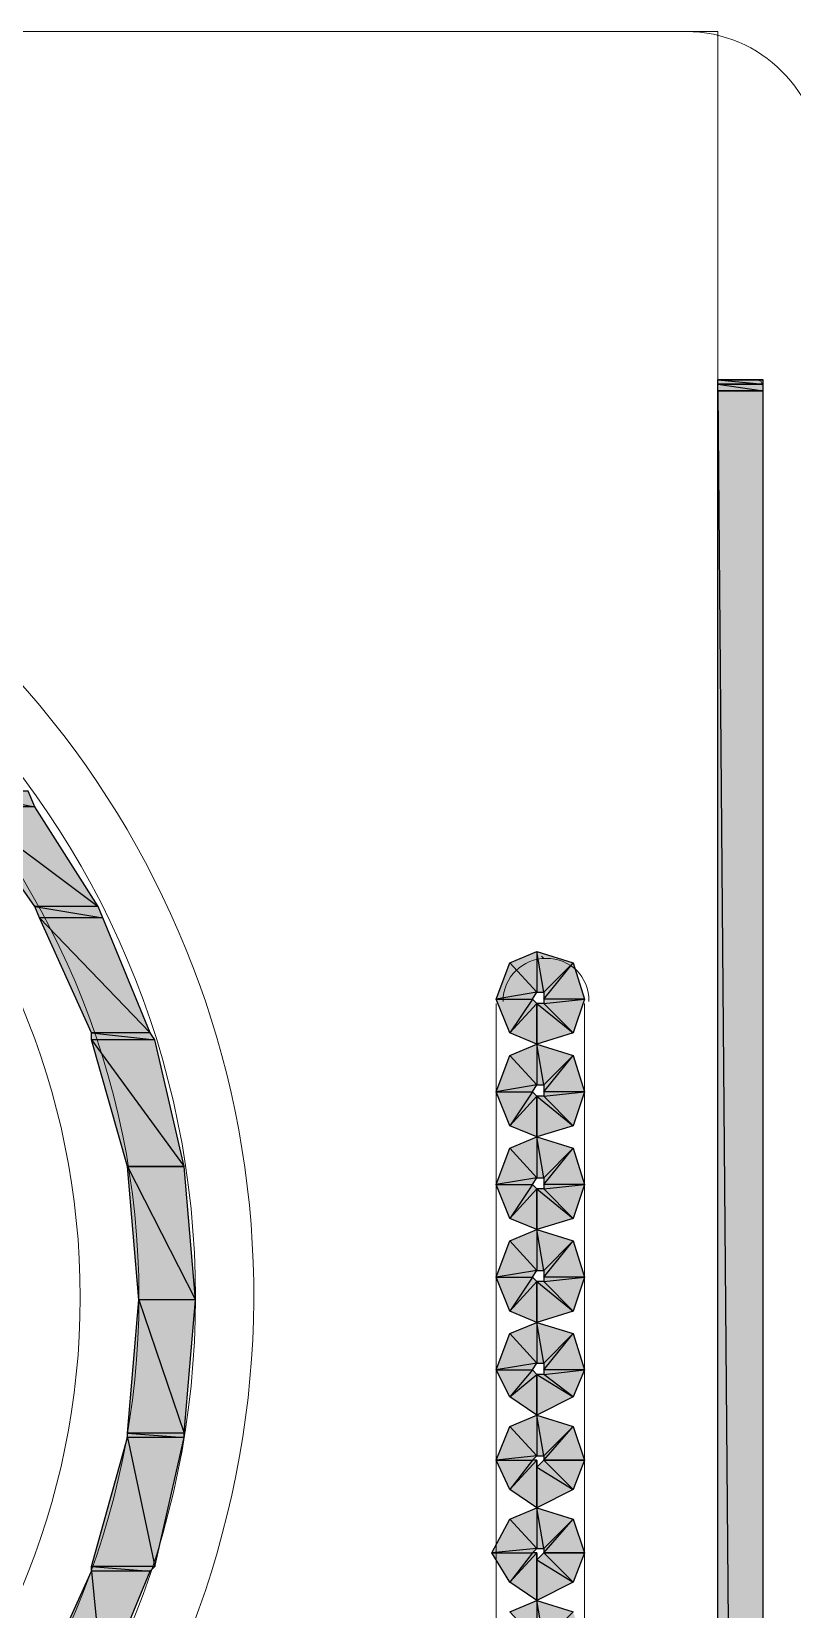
# Model space of a CAD drawing. Header units: millimetres. Extents: x 40 to 176, y -32 to 59.
# Drawn here: x 105.865 to 106.335, y -3.436 to -2.462 of the extents above; entities that cross this region are included whole.
import ezdxf

# ---------------------------------------------------------------- set-up
doc = ezdxf.new("R2010")
doc.units = ezdxf.units.MM
doc.layers.add('15 - Quadro de medição', color=6, linetype='Continuous')

msp = doc.modelspace()

# ---------------------------------------------------------------- hatches: boundary and pattern name
at = {"layer": '15 - Quadro de medição', "true_color": 0x000007}
h = msp.add_hatch(color=7, dxfattribs=at)
h.paths.add_polyline_path([(106.28909, -2.6766), (106.31423, -2.6766)])
h.paths.add_polyline_path([(106.31423, -2.6766), (106.28909, -2.6766)])
h.paths.add_polyline_path([(106.31423, -2.6766), (106.28909, -2.6766)])
h.paths.add_polyline_path([(106.28909, -2.6766), (106.31423, -2.6766)])
h.paths.add_polyline_path([(106.31423, -2.6766), (106.28909, -2.6766)])
h.paths.add_polyline_path([(106.31423, -2.6766), (106.28909, -2.6766), (106.31004, -2.6766)])
h = msp.add_hatch(color=7, dxfattribs=at)
h.paths.add_polyline_path([(106.31703, -2.6766), (106.28909, -2.6766)])
h.paths.add_polyline_path([(106.31703, -2.6766), (106.28909, -2.6766), (106.31423, -2.6766)])
h = msp.add_hatch(color=7, dxfattribs=at)
h.paths.add_polyline_path([(106.31703, -2.6766), (106.28909, -2.6766), (106.31703, -2.67939)])
h.paths.add_polyline_path([(106.28909, -2.6766), (106.31703, -2.67939), (106.28909, -2.67939)])
h.paths.add_polyline_path([(106.31703, -2.67939), (106.28909, -2.67939)])
h.paths.add_polyline_path([(106.28909, -2.67939), (106.31703, -2.67939)])
h.paths.add_polyline_path([(106.31703, -2.67939), (106.28909, -2.67939)])
h.paths.add_polyline_path([(106.31703, -2.67939), (106.28909, -2.67939)])
h = msp.add_hatch(color=7, dxfattribs=at)
h.paths.add_polyline_path([(106.31703, -2.67939), (106.28909, -2.67939), (106.31703, -2.68359)])
h.paths.add_polyline_path([(106.28909, -2.67939), (106.31703, -2.68359), (106.28909, -2.68359)])
h.paths.add_polyline_path([(106.31703, -2.68359), (106.28909, -2.68359)])
h.paths.add_polyline_path([(106.28909, -2.68359), (106.31703, -2.68359)])
h = msp.add_hatch(color=7, dxfattribs=at)
h.paths.add_polyline_path([(106.31703, -2.68359), (106.28909, -2.68359), (106.31703, -6.02603)])
h.paths.add_polyline_path([(106.28909, -2.68359), (106.31703, -6.02603), (106.28909, -6.02603)])
h = msp.add_hatch(color=7, dxfattribs=at)
h.paths.add_polyline_path([(105.86308, -2.93081), (105.81699, -2.93081), (105.86727, -2.94059)])
h.paths.add_polyline_path([(105.81699, -2.93081), (105.86727, -2.94059), (105.82397, -2.94059)])
h = msp.add_hatch(color=7, dxfattribs=at)
h.paths.add_polyline_path([(105.86727, -2.94059), (105.82397, -2.94059), (105.90638, -3.00205)])
h.paths.add_polyline_path([(105.82397, -2.94059), (105.90638, -3.00205), (105.86727, -3.00205)])
h = msp.add_hatch(color=7, dxfattribs=at)
h.paths.add_polyline_path([(105.90638, -3.00205), (105.86727, -3.00205), (105.90917, -3.00903)])
h.paths.add_polyline_path([(105.86727, -3.00205), (105.90917, -3.00903), (105.87006, -3.00903)])
h = msp.add_hatch(color=7, dxfattribs=at)
h.paths.add_polyline_path([(105.90917, -3.00903), (105.87006, -3.00903), (105.93851, -3.08026)])
h.paths.add_polyline_path([(105.87006, -3.00903), (105.93851, -3.08026), (105.90219, -3.08026)])
h = msp.add_hatch(color=7, dxfattribs=at)
h.paths.add_polyline_path([(106.20668, -3.05931), (106.18154, -3.05931), (106.1997, -3.03697)])
h.paths.add_polyline_path([(106.18154, -3.05931), (106.1997, -3.03697), (106.18154, -3.05512)])
h.paths.add_polyline_path([(106.1997, -3.03697), (106.18154, -3.05512), (106.17735, -3.02998)])
h.paths.add_polyline_path([(106.18154, -3.05512), (106.17735, -3.02998), (106.17735, -3.05512)])
h.paths.add_polyline_path([(106.17735, -3.02998), (106.17735, -3.05512), (106.16059, -3.03697)])
h = msp.add_hatch(color=7, dxfattribs=at)
h.paths.add_polyline_path([(106.16059, -3.03697), (106.17735, -3.05512), (106.15221, -3.05931)])
h.paths.add_polyline_path([(106.17735, -3.05512), (106.15221, -3.05931), (106.17456, -3.05931)])
h.paths.add_polyline_path([(106.15221, -3.05931), (106.17456, -3.05931), (106.16059, -3.08026)])
h.paths.add_polyline_path([(106.17456, -3.05931), (106.16059, -3.08026), (106.17735, -3.06211)])
h.paths.add_polyline_path([(106.16059, -3.08026), (106.17735, -3.06211), (106.17735, -3.08725)])
h = msp.add_hatch(color=7, dxfattribs=at)
h.paths.add_polyline_path([(106.17735, -3.08725), (106.17735, -3.06211), (106.1997, -3.08026)])
h.paths.add_polyline_path([(106.17735, -3.06211), (106.1997, -3.08026), (106.18154, -3.06211)])
h.paths.add_polyline_path([(106.1997, -3.08026), (106.18154, -3.06211), (106.20668, -3.05931)])
h.paths.add_polyline_path([(106.18154, -3.06211), (106.20668, -3.05931), (106.18154, -3.05931)])
h = msp.add_hatch(color=7, dxfattribs=at)
h.paths.add_polyline_path([(105.93851, -3.08026), (105.90219, -3.08026), (105.9413, -3.08445)])
h.paths.add_polyline_path([(105.90219, -3.08026), (105.9413, -3.08445), (105.90219, -3.08445)])
h = msp.add_hatch(color=7, dxfattribs=at)
h.paths.add_polyline_path([(105.9413, -3.08445), (105.90219, -3.08445), (105.95946, -3.16267)])
h.paths.add_polyline_path([(105.90219, -3.08445), (105.95946, -3.16267), (105.92454, -3.16267)])
h = msp.add_hatch(color=7, dxfattribs=at)
h.paths.add_polyline_path([(106.20668, -3.11658), (106.18154, -3.11658), (106.1997, -3.09423)])
h.paths.add_polyline_path([(106.18154, -3.11658), (106.1997, -3.09423), (106.18154, -3.11239)])
h.paths.add_polyline_path([(106.1997, -3.09423), (106.18154, -3.11239), (106.17735, -3.08725)])
h.paths.add_polyline_path([(106.18154, -3.11239), (106.17735, -3.08725), (106.17735, -3.11239)])
h.paths.add_polyline_path([(106.17735, -3.08725), (106.17735, -3.11239), (106.16059, -3.09423)])
h = msp.add_hatch(color=7, dxfattribs=at)
h.paths.add_polyline_path([(106.16059, -3.09423), (106.17735, -3.11239), (106.15221, -3.11658)])
h.paths.add_polyline_path([(106.17735, -3.11239), (106.15221, -3.11658), (106.17456, -3.11658)])
h.paths.add_polyline_path([(106.15221, -3.11658), (106.17456, -3.11658), (106.16059, -3.13753)])
h.paths.add_polyline_path([(106.17456, -3.11658), (106.16059, -3.13753), (106.17735, -3.11937)])
h.paths.add_polyline_path([(106.16059, -3.13753), (106.17735, -3.11937), (106.17735, -3.14452)])
h = msp.add_hatch(color=7, dxfattribs=at)
h.paths.add_polyline_path([(106.17735, -3.14452), (106.17735, -3.11937), (106.1997, -3.13753)])
h.paths.add_polyline_path([(106.17735, -3.11937), (106.1997, -3.13753), (106.18154, -3.11937)])
h.paths.add_polyline_path([(106.1997, -3.13753), (106.18154, -3.11937), (106.20668, -3.11658)])
h.paths.add_polyline_path([(106.18154, -3.11937), (106.20668, -3.11658), (106.18154, -3.11658)])
h = msp.add_hatch(color=7, dxfattribs=at)
h.paths.add_polyline_path([(106.20668, -3.17385), (106.18154, -3.17385), (106.1997, -3.1515)])
h.paths.add_polyline_path([(106.18154, -3.17385), (106.1997, -3.1515), (106.18154, -3.16966)])
h.paths.add_polyline_path([(106.1997, -3.1515), (106.18154, -3.16966), (106.17735, -3.14452)])
h.paths.add_polyline_path([(106.18154, -3.16966), (106.17735, -3.14452), (106.17735, -3.16966)])
h.paths.add_polyline_path([(106.17735, -3.14452), (106.17735, -3.16966), (106.16059, -3.1515)])
h = msp.add_hatch(color=7, dxfattribs=at)
h.paths.add_polyline_path([(106.16059, -3.1515), (106.17735, -3.16966), (106.15221, -3.17385)])
h.paths.add_polyline_path([(106.17735, -3.16966), (106.15221, -3.17385), (106.17456, -3.17385)])
h.paths.add_polyline_path([(106.15221, -3.17385), (106.17456, -3.17385), (106.16059, -3.1948)])
h.paths.add_polyline_path([(106.17456, -3.17385), (106.16059, -3.1948), (106.17735, -3.17664)])
h.paths.add_polyline_path([(106.16059, -3.1948), (106.17735, -3.17664), (106.17735, -3.20178)])
h = msp.add_hatch(color=7, dxfattribs=at)
h.paths.add_polyline_path([(105.95946, -3.16267), (105.92454, -3.16267), (105.96644, -3.24508)])
h.paths.add_polyline_path([(105.92454, -3.16267), (105.96644, -3.24508), (105.93152, -3.24508)])
h = msp.add_hatch(color=7, dxfattribs=at)
h.paths.add_polyline_path([(106.17735, -3.20178), (106.17735, -3.17664), (106.1997, -3.1948)])
h.paths.add_polyline_path([(106.17735, -3.17664), (106.1997, -3.1948), (106.18154, -3.17664)])
h.paths.add_polyline_path([(106.1997, -3.1948), (106.18154, -3.17664), (106.20668, -3.17385)])
h.paths.add_polyline_path([(106.18154, -3.17664), (106.20668, -3.17385), (106.18154, -3.17385)])
h = msp.add_hatch(color=7, dxfattribs=at)
h.paths.add_polyline_path([(106.20668, -3.23111), (106.18154, -3.23111), (106.1997, -3.20877)])
h.paths.add_polyline_path([(106.18154, -3.23111), (106.1997, -3.20877), (106.18154, -3.22692)])
h.paths.add_polyline_path([(106.1997, -3.20877), (106.18154, -3.22692), (106.17735, -3.20178)])
h.paths.add_polyline_path([(106.18154, -3.22692), (106.17735, -3.20178), (106.17735, -3.22692)])
h.paths.add_polyline_path([(106.17735, -3.20178), (106.17735, -3.22692), (106.16059, -3.20877)])
h = msp.add_hatch(color=7, dxfattribs=at)
h.paths.add_polyline_path([(106.16059, -3.20877), (106.17735, -3.22692), (106.15221, -3.23111)])
h.paths.add_polyline_path([(106.17735, -3.22692), (106.15221, -3.23111), (106.17456, -3.23111)])
h.paths.add_polyline_path([(106.15221, -3.23111), (106.17456, -3.23111), (106.16059, -3.25207)])
h.paths.add_polyline_path([(106.17456, -3.23111), (106.16059, -3.25207), (106.17735, -3.23391)])
h.paths.add_polyline_path([(106.16059, -3.25207), (106.17735, -3.23391), (106.17735, -3.25905)])
h = msp.add_hatch(color=7, dxfattribs=at)
h.paths.add_polyline_path([(106.17735, -3.25905), (106.17735, -3.23391), (106.1997, -3.25207)])
h.paths.add_polyline_path([(106.17735, -3.23391), (106.1997, -3.25207), (106.18154, -3.23391)])
h.paths.add_polyline_path([(106.1997, -3.25207), (106.18154, -3.23391), (106.20668, -3.23111)])
h.paths.add_polyline_path([(106.18154, -3.23391), (106.20668, -3.23111), (106.18154, -3.23111)])
h = msp.add_hatch(color=7, dxfattribs=at)
h.paths.add_polyline_path([(105.96644, -3.24508), (105.93152, -3.24508), (105.95946, -3.32749)])
h.paths.add_polyline_path([(105.93152, -3.24508), (105.95946, -3.32749), (105.92454, -3.32749)])
h = msp.add_hatch(color=7, dxfattribs=at)
h.paths.add_polyline_path([(106.16059, -3.26603), (106.17735, -3.28419), (106.15221, -3.28838)])
h.paths.add_polyline_path([(106.17735, -3.28419), (106.15221, -3.28838), (106.17456, -3.28838)])
h.paths.add_polyline_path([(106.15221, -3.28838), (106.17456, -3.28838), (106.16059, -3.30514)])
h.paths.add_polyline_path([(106.17456, -3.28838), (106.16059, -3.30514), (106.17735, -3.29118)])
h.paths.add_polyline_path([(106.16059, -3.30514), (106.17735, -3.29118), (106.17735, -3.31632)])
h = msp.add_hatch(color=7, dxfattribs=at)
h.paths.add_polyline_path([(106.20668, -3.28838), (106.18154, -3.28838), (106.1997, -3.26603)])
h.paths.add_polyline_path([(106.18154, -3.28838), (106.1997, -3.26603), (106.18154, -3.28419)])
h.paths.add_polyline_path([(106.1997, -3.26603), (106.18154, -3.28419), (106.17735, -3.25905)])
h.paths.add_polyline_path([(106.18154, -3.28419), (106.17735, -3.25905), (106.17735, -3.28419)])
h.paths.add_polyline_path([(106.17735, -3.25905), (106.17735, -3.28419), (106.16059, -3.26603)])
h = msp.add_hatch(color=7, dxfattribs=at)
h.paths.add_polyline_path([(106.17735, -3.31632), (106.17735, -3.29118), (106.1997, -3.30514)])
h.paths.add_polyline_path([(106.17735, -3.29118), (106.1997, -3.30514), (106.18154, -3.29118)])
h.paths.add_polyline_path([(106.1997, -3.30514), (106.18154, -3.29118), (106.20668, -3.28838)])
h.paths.add_polyline_path([(106.18154, -3.29118), (106.20668, -3.28838), (106.18154, -3.28838)])
h = msp.add_hatch(color=7, dxfattribs=at)
h.paths.add_polyline_path([(106.16059, -3.3233), (106.17735, -3.34146), (106.15221, -3.34425)])
h.paths.add_polyline_path([(106.17735, -3.34146), (106.15221, -3.34425), (106.17456, -3.34425)])
h.paths.add_polyline_path([(106.15221, -3.34425), (106.17456, -3.34425), (106.16059, -3.36241)])
h.paths.add_polyline_path([(106.17456, -3.34425), (106.16059, -3.36241), (106.17735, -3.34425)])
h.paths.add_polyline_path([(106.16059, -3.36241), (106.17735, -3.34425), (106.17735, -3.37358)])
h.paths.add_polyline_path([(106.17735, -3.34425), (106.17735, -3.37358), (106.17735, -3.34844)])
h.paths.add_polyline_path([(106.17735, -3.37358), (106.17735, -3.34844), (106.1997, -3.36241)])
h.paths.add_polyline_path([(106.17735, -3.34844), (106.1997, -3.36241), (106.18154, -3.34425)])
h.paths.add_polyline_path([(106.1997, -3.36241), (106.18154, -3.34425), (106.20668, -3.34425)])
h = msp.add_hatch(color=7, dxfattribs=at)
h.paths.add_polyline_path([(106.20668, -3.34425), (106.18154, -3.34425), (106.1997, -3.3233)])
h.paths.add_polyline_path([(106.18154, -3.34425), (106.1997, -3.3233), (106.18154, -3.34146)])
h.paths.add_polyline_path([(106.1997, -3.3233), (106.18154, -3.34146), (106.17735, -3.31632)])
h.paths.add_polyline_path([(106.18154, -3.34146), (106.17735, -3.31632), (106.17735, -3.34146)])
h.paths.add_polyline_path([(106.17735, -3.31632), (106.17735, -3.34146), (106.16059, -3.3233)])
h = msp.add_hatch(color=7, dxfattribs=at)
h.paths.add_polyline_path([(105.95946, -3.33028), (105.92454, -3.33028), (105.9413, -3.4099)])
h.paths.add_polyline_path([(105.92454, -3.33028), (105.9413, -3.4099), (105.90219, -3.4099)])
h = msp.add_hatch(color=7, dxfattribs=at)
h.paths.add_polyline_path([(105.95946, -3.32749), (105.92454, -3.32749), (105.95946, -3.33028)])
h.paths.add_polyline_path([(105.92454, -3.32749), (105.95946, -3.33028), (105.92454, -3.33028)])
h = msp.add_hatch(color=7, dxfattribs=at)
h.paths.add_polyline_path([(106.16059, -3.38057), (106.17735, -3.39873), (106.14942, -3.40152)])
h.paths.add_polyline_path([(106.17735, -3.39873), (106.14942, -3.40152), (106.17456, -3.40152)])
h.paths.add_polyline_path([(106.14942, -3.40152), (106.17456, -3.40152), (106.16059, -3.41968)])
h.paths.add_polyline_path([(106.17456, -3.40152), (106.16059, -3.41968), (106.17735, -3.40152)])
h.paths.add_polyline_path([(106.16059, -3.41968), (106.17735, -3.40152), (106.17735, -3.43085)])
h.paths.add_polyline_path([(106.17735, -3.40152), (106.17735, -3.43085), (106.17735, -3.40571)])
h.paths.add_polyline_path([(106.17735, -3.43085), (106.17735, -3.40571), (106.1997, -3.41968)])
h.paths.add_polyline_path([(106.17735, -3.40571), (106.1997, -3.41968), (106.18154, -3.40152)])
h.paths.add_polyline_path([(106.1997, -3.41968), (106.18154, -3.40152), (106.20668, -3.40152)])
h = msp.add_hatch(color=7, dxfattribs=at)
h.paths.add_polyline_path([(106.20668, -3.40152), (106.18154, -3.40152), (106.1997, -3.38057)])
h.paths.add_polyline_path([(106.18154, -3.40152), (106.1997, -3.38057), (106.18154, -3.39873)])
h.paths.add_polyline_path([(106.1997, -3.38057), (106.18154, -3.39873), (106.17735, -3.37358)])
h.paths.add_polyline_path([(106.18154, -3.39873), (106.17735, -3.37358), (106.17735, -3.39873)])
h.paths.add_polyline_path([(106.17735, -3.37358), (106.17735, -3.39873), (106.16059, -3.38057)])
h = msp.add_hatch(color=7, dxfattribs=at)
h.paths.add_polyline_path([(105.9413, -3.4099), (105.90219, -3.4099), (105.93851, -3.41269)])
h.paths.add_polyline_path([(105.90219, -3.4099), (105.93851, -3.41269), (105.90219, -3.41269)])
h = msp.add_hatch(color=7, dxfattribs=at)
h.paths.add_polyline_path([(105.93851, -3.41269), (105.90219, -3.41269), (105.90917, -3.48393)])
h.paths.add_polyline_path([(105.90219, -3.41269), (105.90917, -3.48393), (105.87006, -3.48393)])
h = msp.add_hatch(color=7, dxfattribs=at)
h.paths.add_polyline_path([(106.20668, -3.45879), (106.18154, -3.45879), (106.1997, -3.43783)])
h.paths.add_polyline_path([(106.18154, -3.45879), (106.1997, -3.43783), (106.18154, -3.45599)])
h.paths.add_polyline_path([(106.1997, -3.43783), (106.18154, -3.45599), (106.17735, -3.43085)])
h.paths.add_polyline_path([(106.18154, -3.45599), (106.17735, -3.43085), (106.17735, -3.45599)])
h.paths.add_polyline_path([(106.17735, -3.43085), (106.17735, -3.45599), (106.16059, -3.43783)])

# ---------------------------------------------------------------- linework, layer by layer
at = {"layer": '15 - Quadro de medição', "color": 7, "linetype": 'Continuous', "lineweight": 20, "true_color": 0x000007}
for points in [[(104.57248, -2.4615), (106.28909, -2.4615), (106.28909, -6.02603), (104.56549, -6.02603), (104.5641, -6.02603), (104.50124, -6.02603)], [(104.58644, -2.4615), (106.26674, -2.4615), (106.26674, -2.4615)], [(106.31004, -2.6766), (106.28909, -2.6766), (106.28909, -2.6766)], [(106.28909, -6.02603), (106.31703, -6.02603), (106.31703, -2.68359)], [(106.18154, -3.03417), (106.18015, -3.03277), (106.18015, -3.03277)], [(106.15221, -3.06211), (106.15221, -3.97), (106.15221, -3.97)], [(106.20668, -3.97), (106.20668, -3.06211), (106.20668, -3.06211)]]:
    msp.add_lwpolyline(points, dxfattribs=at)
at = {"layer": '15 - Quadro de medição', "color": 7, "linetype": 'Continuous', "lineweight": -2, "true_color": 0x000007}
for points in [[(106.28909, -2.6766), (106.31423, -2.6766), (106.31423, -2.6766)], [(106.31423, -2.6766), (106.31423, -2.6766), (106.28909, -2.6766)], [(106.31423, -2.6766), (106.28909, -2.6766)], [(106.28909, -2.6766), (106.31423, -2.6766), (106.31423, -2.6766)], [(106.31423, -2.6766), (106.31423, -2.6766), (106.28909, -2.6766)], [(106.31423, -2.6766), (106.28909, -2.6766), (106.31004, -2.6766)], [(106.31703, -2.6766), (106.31703, -2.6766), (106.28909, -2.6766)], [(106.31703, -2.6766), (106.28909, -2.6766), (106.31423, -2.6766)], [(106.31703, -2.6766), (106.28909, -2.6766), (106.31703, -2.67939)], [(106.28909, -2.6766), (106.31703, -2.67939), (106.28909, -2.67939)], [(106.31703, -2.67939), (106.28909, -2.67939)], [(106.28909, -2.67939), (106.31703, -2.67939), (106.31703, -2.67939)], [(106.31703, -2.67939), (106.31703, -2.67939), (106.28909, -2.67939)], [(106.31703, -2.67939), (106.28909, -2.67939)], [(106.31703, -2.67939), (106.28909, -2.67939), (106.31703, -2.68359)], [(106.28909, -2.67939), (106.31703, -2.68359), (106.28909, -2.68359)], [(106.31703, -2.68359), (106.28909, -2.68359)], [(106.28909, -2.68359), (106.31703, -2.68359), (106.31703, -2.68359)], [(106.31703, -2.68359), (106.28909, -2.68359), (106.31703, -6.02603)], [(106.28909, -2.68359), (106.31703, -6.02603), (106.28909, -6.02603)], [(105.86308, -2.93081), (105.81699, -2.93081), (105.86727, -2.94059)], [(105.81699, -2.93081), (105.86727, -2.94059), (105.82397, -2.94059)], [(105.86727, -2.94059), (105.82397, -2.94059), (105.90638, -3.00205)], [(105.82397, -2.94059), (105.90638, -3.00205), (105.86727, -3.00205)], [(105.90638, -3.00205), (105.86727, -3.00205), (105.90917, -3.00903)], [(105.86727, -3.00205), (105.90917, -3.00903), (105.87006, -3.00903)], [(105.90917, -3.00903), (105.87006, -3.00903), (105.93851, -3.08026)], [(105.87006, -3.00903), (105.93851, -3.08026), (105.90219, -3.08026)], [(106.17735, -3.02998), (106.17735, -3.05512), (106.16059, -3.03697)], [(106.1997, -3.03697), (106.18154, -3.05512), (106.17735, -3.02998)], [(106.18154, -3.05512), (106.17735, -3.02998), (106.17735, -3.05512)], [(106.16059, -3.03697), (106.17735, -3.05512), (106.15221, -3.05931)], [(106.20668, -3.05931), (106.18154, -3.05931), (106.1997, -3.03697)], [(106.18154, -3.05931), (106.1997, -3.03697), (106.18154, -3.05512)], [(106.17735, -3.05512), (106.15221, -3.05931), (106.17456, -3.05931)], [(106.15221, -3.05931), (106.17456, -3.05931), (106.16059, -3.08026)], [(106.17456, -3.05931), (106.16059, -3.08026), (106.17735, -3.06211)], [(106.1997, -3.08026), (106.18154, -3.06211), (106.20668, -3.05931)], [(106.18154, -3.06211), (106.20668, -3.05931), (106.18154, -3.05931)], [(106.16059, -3.08026), (106.17735, -3.06211), (106.17735, -3.08725)], [(106.17735, -3.08725), (106.17735, -3.06211), (106.1997, -3.08026)], [(106.17735, -3.06211), (106.1997, -3.08026), (106.18154, -3.06211)], [(105.93851, -3.08026), (105.90219, -3.08026), (105.9413, -3.08445)], [(105.90219, -3.08026), (105.9413, -3.08445), (105.90219, -3.08445)], [(105.9413, -3.08445), (105.90219, -3.08445), (105.95946, -3.16267)], [(105.90219, -3.08445), (105.95946, -3.16267), (105.92454, -3.16267)], [(106.17735, -3.08725), (106.17735, -3.11239), (106.16059, -3.09423)], [(106.1997, -3.09423), (106.18154, -3.11239), (106.17735, -3.08725)], [(106.18154, -3.11239), (106.17735, -3.08725), (106.17735, -3.11239)], [(106.16059, -3.09423), (106.17735, -3.11239), (106.15221, -3.11658)], [(106.20668, -3.11658), (106.18154, -3.11658), (106.1997, -3.09423)], [(106.18154, -3.11658), (106.1997, -3.09423), (106.18154, -3.11239)], [(106.17735, -3.11239), (106.15221, -3.11658), (106.17456, -3.11658)], [(106.15221, -3.11658), (106.17456, -3.11658), (106.16059, -3.13753)], [(106.17456, -3.11658), (106.16059, -3.13753), (106.17735, -3.11937)], [(106.16059, -3.13753), (106.17735, -3.11937), (106.17735, -3.14452)], [(106.17735, -3.14452), (106.17735, -3.11937), (106.1997, -3.13753)], [(106.17735, -3.11937), (106.1997, -3.13753), (106.18154, -3.11937)], [(106.1997, -3.13753), (106.18154, -3.11937), (106.20668, -3.11658)], [(106.18154, -3.11937), (106.20668, -3.11658), (106.18154, -3.11658)], [(106.17735, -3.14452), (106.17735, -3.16966), (106.16059, -3.1515)], [(106.1997, -3.1515), (106.18154, -3.16966), (106.17735, -3.14452)], [(106.18154, -3.16966), (106.17735, -3.14452), (106.17735, -3.16966)], [(106.16059, -3.1515), (106.17735, -3.16966), (106.15221, -3.17385)], [(106.20668, -3.17385), (106.18154, -3.17385), (106.1997, -3.1515)], [(106.18154, -3.17385), (106.1997, -3.1515), (106.18154, -3.16966)], [(105.92454, -3.16267), (105.95946, -3.16267), (105.95946, -3.16267)], [(105.95946, -3.16267), (105.95946, -3.16267), (105.92454, -3.16267)], [(105.95946, -3.16267), (105.92454, -3.16267), (105.96644, -3.24508)], [(105.92454, -3.16267), (105.96644, -3.24508), (105.93152, -3.24508)], [(106.17735, -3.16966), (106.15221, -3.17385), (106.17456, -3.17385)], [(106.15221, -3.17385), (106.17456, -3.17385), (106.16059, -3.1948)], [(106.17456, -3.17385), (106.16059, -3.1948), (106.17735, -3.17664)], [(106.16059, -3.1948), (106.17735, -3.17664), (106.17735, -3.20178)], [(106.17735, -3.20178), (106.17735, -3.17664), (106.1997, -3.1948)], [(106.17735, -3.17664), (106.1997, -3.1948), (106.18154, -3.17664)], [(106.1997, -3.1948), (106.18154, -3.17664), (106.20668, -3.17385)], [(106.18154, -3.17664), (106.20668, -3.17385), (106.18154, -3.17385)], [(106.17735, -3.20178), (106.17735, -3.22692), (106.16059, -3.20877)], [(106.1997, -3.20877), (106.18154, -3.22692), (106.17735, -3.20178)], [(106.18154, -3.22692), (106.17735, -3.20178), (106.17735, -3.22692)], [(106.16059, -3.20877), (106.17735, -3.22692), (106.15221, -3.23111)], [(106.20668, -3.23111), (106.18154, -3.23111), (106.1997, -3.20877)], [(106.18154, -3.23111), (106.1997, -3.20877), (106.18154, -3.22692)], [(106.17735, -3.22692), (106.15221, -3.23111), (106.17456, -3.23111)], [(106.15221, -3.23111), (106.17456, -3.23111), (106.16059, -3.25207)], [(106.17456, -3.23111), (106.16059, -3.25207), (106.17735, -3.23391)], [(106.16059, -3.25207), (106.17735, -3.23391), (106.17735, -3.25905)], [(106.17735, -3.25905), (106.17735, -3.23391), (106.1997, -3.25207)], [(106.17735, -3.23391), (106.1997, -3.25207), (106.18154, -3.23391)], [(106.1997, -3.25207), (106.18154, -3.23391), (106.20668, -3.23111)], [(106.18154, -3.23391), (106.20668, -3.23111), (106.18154, -3.23111)], [(105.93152, -3.24508), (105.95946, -3.32749), (105.92454, -3.32749)], [(105.96644, -3.24508), (105.93152, -3.24508), (105.95946, -3.32749)], [(106.16059, -3.26603), (106.17735, -3.28419), (106.15221, -3.28838)], [(106.17735, -3.25905), (106.17735, -3.28419), (106.16059, -3.26603)], [(106.1997, -3.26603), (106.18154, -3.28419), (106.17735, -3.25905)], [(106.18154, -3.28419), (106.17735, -3.25905), (106.17735, -3.28419)], [(106.20668, -3.28838), (106.18154, -3.28838), (106.1997, -3.26603)], [(106.18154, -3.28838), (106.1997, -3.26603), (106.18154, -3.28419)], [(106.17735, -3.28419), (106.15221, -3.28838), (106.17456, -3.28838)], [(106.15221, -3.28838), (106.17456, -3.28838), (106.16059, -3.30514)], [(106.17456, -3.28838), (106.16059, -3.30514), (106.17735, -3.29118)], [(106.16059, -3.30514), (106.17735, -3.29118), (106.17735, -3.31632)], [(106.17735, -3.31632), (106.17735, -3.29118), (106.1997, -3.30514)], [(106.17735, -3.29118), (106.1997, -3.30514), (106.18154, -3.29118)], [(106.1997, -3.30514), (106.18154, -3.29118), (106.20668, -3.28838)], [(106.18154, -3.29118), (106.20668, -3.28838), (106.18154, -3.28838)], [(106.16059, -3.3233), (106.17735, -3.34146), (106.15221, -3.34425)], [(106.17735, -3.31632), (106.17735, -3.34146), (106.16059, -3.3233)], [(106.1997, -3.3233), (106.18154, -3.34146), (106.17735, -3.31632)], [(106.18154, -3.34146), (106.17735, -3.31632), (106.17735, -3.34146)], [(106.20668, -3.34425), (106.18154, -3.34425), (106.1997, -3.3233)], [(106.18154, -3.34425), (106.1997, -3.3233), (106.18154, -3.34146)], [(105.92454, -3.33028), (105.9413, -3.4099), (105.90219, -3.4099)], [(105.95946, -3.32749), (105.92454, -3.32749), (105.95946, -3.33028)], [(105.92454, -3.32749), (105.95946, -3.33028), (105.92454, -3.33028)], [(105.95946, -3.33028), (105.92454, -3.33028), (105.9413, -3.4099)], [(106.17735, -3.34146), (106.15221, -3.34425), (106.17456, -3.34425)], [(106.15221, -3.34425), (106.17456, -3.34425), (106.16059, -3.36241)], [(106.17456, -3.34425), (106.16059, -3.36241), (106.17735, -3.34425)], [(106.16059, -3.36241), (106.17735, -3.34425), (106.17735, -3.37358)], [(106.17735, -3.34425), (106.17735, -3.37358), (106.17735, -3.34844)], [(106.17735, -3.34844), (106.1997, -3.36241), (106.18154, -3.34425)], [(106.17735, -3.37358), (106.17735, -3.34844), (106.1997, -3.36241)], [(106.1997, -3.36241), (106.18154, -3.34425), (106.20668, -3.34425)], [(106.16059, -3.38057), (106.17735, -3.39873), (106.14942, -3.40152)], [(106.17735, -3.37358), (106.17735, -3.39873), (106.16059, -3.38057)], [(106.1997, -3.38057), (106.18154, -3.39873), (106.17735, -3.37358)], [(106.18154, -3.39873), (106.17735, -3.37358), (106.17735, -3.39873)], [(106.20668, -3.40152), (106.18154, -3.40152), (106.1997, -3.38057)], [(106.18154, -3.40152), (106.1997, -3.38057), (106.18154, -3.39873)], [(106.17735, -3.39873), (106.14942, -3.40152), (106.17456, -3.40152)], [(106.14942, -3.40152), (106.17456, -3.40152), (106.16059, -3.41968)], [(106.17456, -3.40152), (106.16059, -3.41968), (106.17735, -3.40152)], [(106.16059, -3.41968), (106.17735, -3.40152), (106.17735, -3.43085)], [(106.17735, -3.40152), (106.17735, -3.43085), (106.17735, -3.40571)], [(106.17735, -3.40571), (106.1997, -3.41968), (106.18154, -3.40152)], [(106.1997, -3.41968), (106.18154, -3.40152), (106.20668, -3.40152)], [(105.9413, -3.4099), (105.90219, -3.4099), (105.93851, -3.41269)], [(105.90219, -3.4099), (105.93851, -3.41269), (105.90219, -3.41269)], [(106.17735, -3.43085), (106.17735, -3.40571), (106.1997, -3.41968)], [(105.90219, -3.41269), (105.90917, -3.48393), (105.87006, -3.48393)], [(105.93851, -3.41269), (105.90219, -3.41269), (105.90917, -3.48393)], [(106.17735, -3.43085), (106.17735, -3.45599), (106.16059, -3.43783)], [(106.1997, -3.43783), (106.18154, -3.45599), (106.17735, -3.43085)], [(106.18154, -3.45599), (106.17735, -3.43085), (106.17735, -3.45599)]]:
    msp.add_lwpolyline(points, close=True, dxfattribs=at)
at = {"layer": '15 - Quadro de medição', "color": 7, "linetype": 'Continuous', "lineweight": 20, "true_color": 0x000007}
for points in [[(106.35334, -2.54531), (106.35334, -2.49921), (106.31563, -2.4615), (106.26954, -2.4615)], [(106.31703, -2.68219), (106.31703, -2.678), (106.31563, -2.6766), (106.31144, -2.6766)], [(105.80302, -3.45599), (105.87845, -3.3247), (105.87845, -3.16128), (105.80302, -3.02998)], [(106.18294, -3.03417), (106.16897, -3.03417), (106.1564, -3.04535), (106.1564, -3.06071)], [(106.20948, -3.06071), (106.20948, -3.04535), (106.1983, -3.03417), (106.18294, -3.03417)]]:
    msp.add_open_spline(points, degree=3, dxfattribs=at)
for points in [[(105.96644, -3.24369), (105.96644, -2.94757), (105.7276, -2.70873), (105.43288, -2.70873), (105.43288, -2.70873), (105.13677, -2.70873), (104.89792, -2.94757), (104.89792, -3.24369), (104.89792, -3.24369), (104.89792, -3.5384), (105.13677, -3.77725), (105.43288, -3.77725), (105.43288, -3.77725), (105.7276, -3.77725), (105.96644, -3.5384), (105.96644, -3.24369)], [(105.17169, -2.73666), (104.93703, -2.85678), (104.81551, -3.12217), (104.87837, -3.37777), (104.87837, -3.37777), (104.93982, -3.63338), (105.16889, -3.81356), (105.43288, -3.81356), (105.43288, -3.81356), (105.69547, -3.81356), (105.92454, -3.63338), (105.986, -3.37777), (105.986, -3.37777), (106.04885, -3.12217), (105.92733, -2.85678), (105.69407, -2.73666)], [(105.93152, -3.24369), (105.93152, -2.96713), (105.70804, -2.74365), (105.43288, -2.74365), (105.43288, -2.74365), (105.15632, -2.74365), (104.93424, -2.96713), (104.93424, -3.24369), (104.93424, -3.24369), (104.93424, -3.51885), (105.15632, -3.74233), (105.43288, -3.74233), (105.43288, -3.74233), (105.70804, -3.74233), (105.93152, -3.51885), (105.93152, -3.24369)], [(105.89521, -3.24369), (105.89521, -2.98668), (105.68849, -2.77996), (105.43288, -2.77996), (105.43288, -2.77996), (105.17727, -2.77996), (104.96916, -2.98668), (104.96916, -3.24369), (104.96916, -3.24369), (104.96916, -3.49929), (105.17727, -3.70601), (105.43288, -3.70601), (105.43288, -3.70601), (105.68849, -3.70601), (105.89521, -3.49929), (105.89521, -3.24369)]]:
    msp.add_open_spline(points, degree=3, knots=[0, 0, 0, 0, 0.0625, 0.0625, 0.0625, 0.062501, 0.125, 0.125, 0.125, 0.125001, 0.1875, 0.1875, 0.1875, 0.187501, 1, 1, 1, 1], dxfattribs=at)

doc.saveas('drawing.dxf')
